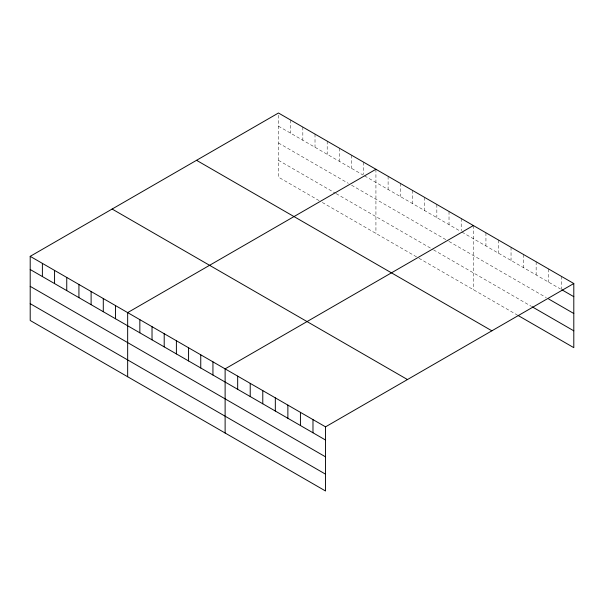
<?xml version="1.0" encoding="UTF-8"?>
<svg xmlns="http://www.w3.org/2000/svg" width="604" height="604" viewBox="0 0 604 604"><rect width="100%" height="100%" fill="white"/><g stroke="black" fill="none" stroke-linecap="round" stroke-linejoin="round"><path stroke-width="0.45" stroke-dasharray="3.02 2.27" d="M278.467 126.176L362.936 174.941M364.559 175.877L460.391 231.211M462.015 232.147L560.467 288.984M278.467 142.997L348.312 183.322M351.566 185.194L448.213 240.996M449.021 241.464L546.341 297.651M278.467 160.324L335.318 193.152M336.134 193.62L432.781 249.422M433.589 249.89L531.437 306.379M319.078 200.596L278.467 177.153L278.467 113.008M322.325 202.468L418.157 257.802M418.972 258.27L517.318 315.046M561.252 276.27L561.252 289.437M548.696 269.022L548.696 282.189M536.148 261.774L536.148 274.941M523.592 254.526L523.592 267.7M511.044 247.278L511.044 260.452M498.489 240.037L498.489 253.204M485.941 232.789L485.941 245.956M473.385 225.541L473.385 289.686M461.207 218.505L461.207 230.736M449.021 211.476L449.021 224.643M436.843 204.439L436.843 217.614M424.657 197.41L424.657 210.577M412.472 190.373L412.472 203.54M400.293 183.344L400.293 196.511M388.108 176.308L388.108 189.475M375.93 169.271L375.93 233.416M363.744 162.242L363.744 174.465M351.566 155.205L351.566 168.373M339.38 148.176L339.38 161.344M327.194 141.14L327.194 154.307M315.016 134.103L315.016 147.278M302.831 127.074L302.831 140.241M290.652 120.037L290.652 133.205"/><path stroke-width="0.91" d="M30.2 256.345L325.533 426.847L325.533 490.992L30.2 320.482L30.2 256.345L278.467 113.008L573.8 283.518L573.8 347.655L518.104 315.499M375.93 169.271L127.663 312.608L127.663 376.753M473.385 225.541L225.118 368.878L225.118 433.023M325.533 426.847L573.8 283.518M562.03 289.89L573.8 296.685M548.696 299.01L573.8 313.506M532.222 306.832L573.8 330.833M196.542 160.309L491.875 330.818M112.125 209.044L407.458 379.546M30.2 269.512L325.533 440.022M30.2 286.334L325.533 456.843M30.2 303.661L325.533 474.17M312.978 419.606L312.978 432.774M300.43 412.358L300.43 425.526M287.874 405.11L287.874 418.278M275.326 397.862L275.326 411.03M262.778 390.614L262.778 403.789M250.222 383.374L250.222 396.541M237.674 376.126L237.674 389.293M212.94 361.841L212.94 375.016M200.754 354.812L200.754 367.979M188.569 347.776L188.569 360.943M176.391 340.747L176.391 353.914M164.205 333.71L164.205 346.877M152.027 326.673L152.027 339.848M139.841 319.644L139.841 332.812M115.477 305.579L115.477 318.746M103.292 298.542L103.292 311.709M91.113 291.506L91.113 304.68M78.928 284.476L78.928 297.644M66.75 277.44L66.75 290.615M54.564 270.411L54.564 283.578M42.386 263.374L42.386 276.541"/></g></svg>
